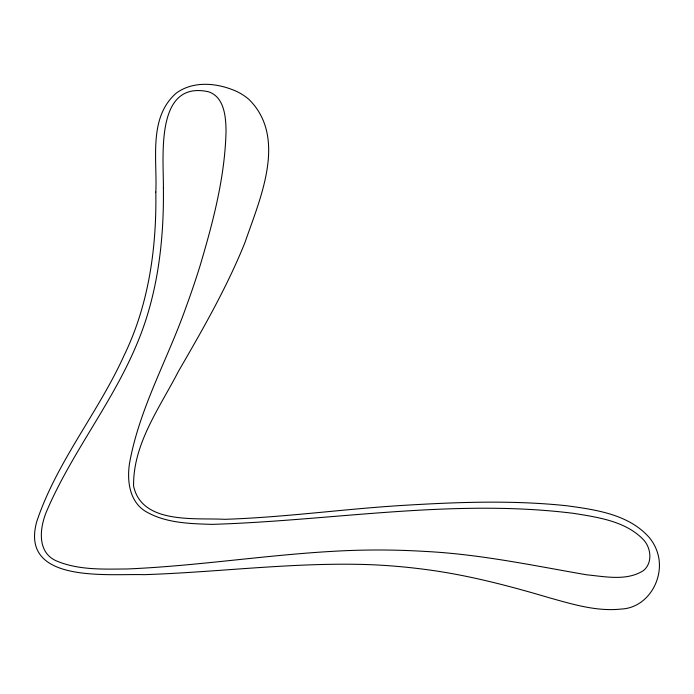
<?xml version="1.0" encoding="UTF-8"?>
<svg xmlns="http://www.w3.org/2000/svg" width="694" height="694" viewBox="0 0 694 694"><rect width="100%" height="100%" fill="white"/><g stroke="black" fill="none" stroke-linecap="round" stroke-linejoin="round"><path stroke-width="1.04" d="M155.82 192.038C156.697 247.741 148.811 304.501 124.269 355.042C98.461 412.357 56.648 461.805 36.695 521.767C19.649 583.862 108.125 573.565 144.092 574.667C218.992 572.203 293.649 562.088 368.688 564.612A509.257 410.952 -7.3 0 1 425.552 569.488C467.973 574.979 509.413 585.944 550.351 598.081C573.296 604.457 596.987 611.648 621.069 609.063C648.474 607.935 665.572 577.087 657.365 552.294A62.928 50.783 -7.3 0 0 649.714 538.058C629.354 514.367 596.016 509.743 566.807 505.761C512.762 500.027 458.266 502.074 404.125 505.327C344.241 508.902 284.705 517.368 224.717 519.32C195.387 517.672 141.888 524.621 133.595 486.112C132.91 443.874 159.793 407.604 178.349 371.507C202.579 329.676 226.799 287.611 244.913 242.674C259.643 199.586 287.802 138.184 249.103 99.546A61.315 49.482 -7.3 0 0 236.836 91.521C218.011 82.976 193.678 80.278 176.146 93.213C148.29 117.676 157.356 159.273 155.82 192.038M163.394 188.083C164.027 241.408 157.59 295.627 136.466 345.013C112.159 403.014 71.872 452.601 47.045 510.281C39.888 526.616 36.261 551.782 56.067 560.761C78.37 570.312 103.319 569.149 127.08 568.976C200.471 565.888 273.15 553.76 346.54 550.646A629.658 508.112 -7.3 0 1 425.856 551.47C480.057 554.246 533.218 565.532 586.543 574.797C605.107 576.567 626.552 581.303 643.355 570.65C652.82 563.06 651.18 547.974 643.468 539.724C625.606 521.107 598.167 517.351 573.912 513.395C453.225 498.283 332.487 520.734 211.93 524.369C189.176 523.658 164.808 523.103 144.794 510.897C129.275 500.773 126.941 480.421 129.483 463.557C139.303 408.376 167.87 359.05 186.235 306.583A1150.496 928.399 -7.3 0 0 199.985 266.036C213.032 222.123 224.986 177.091 226.044 131.036C225.854 116.904 224.388 97.056 208.504 91.764C154.892 80.001 163.689 156.679 163.394 188.083"/></g></svg>
